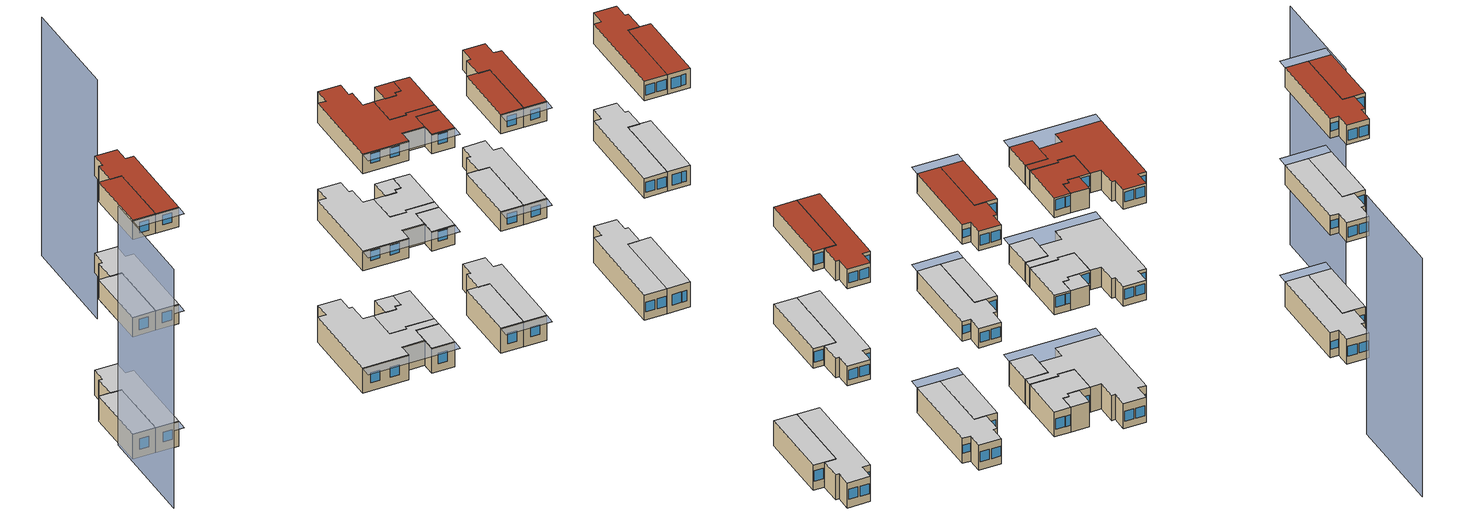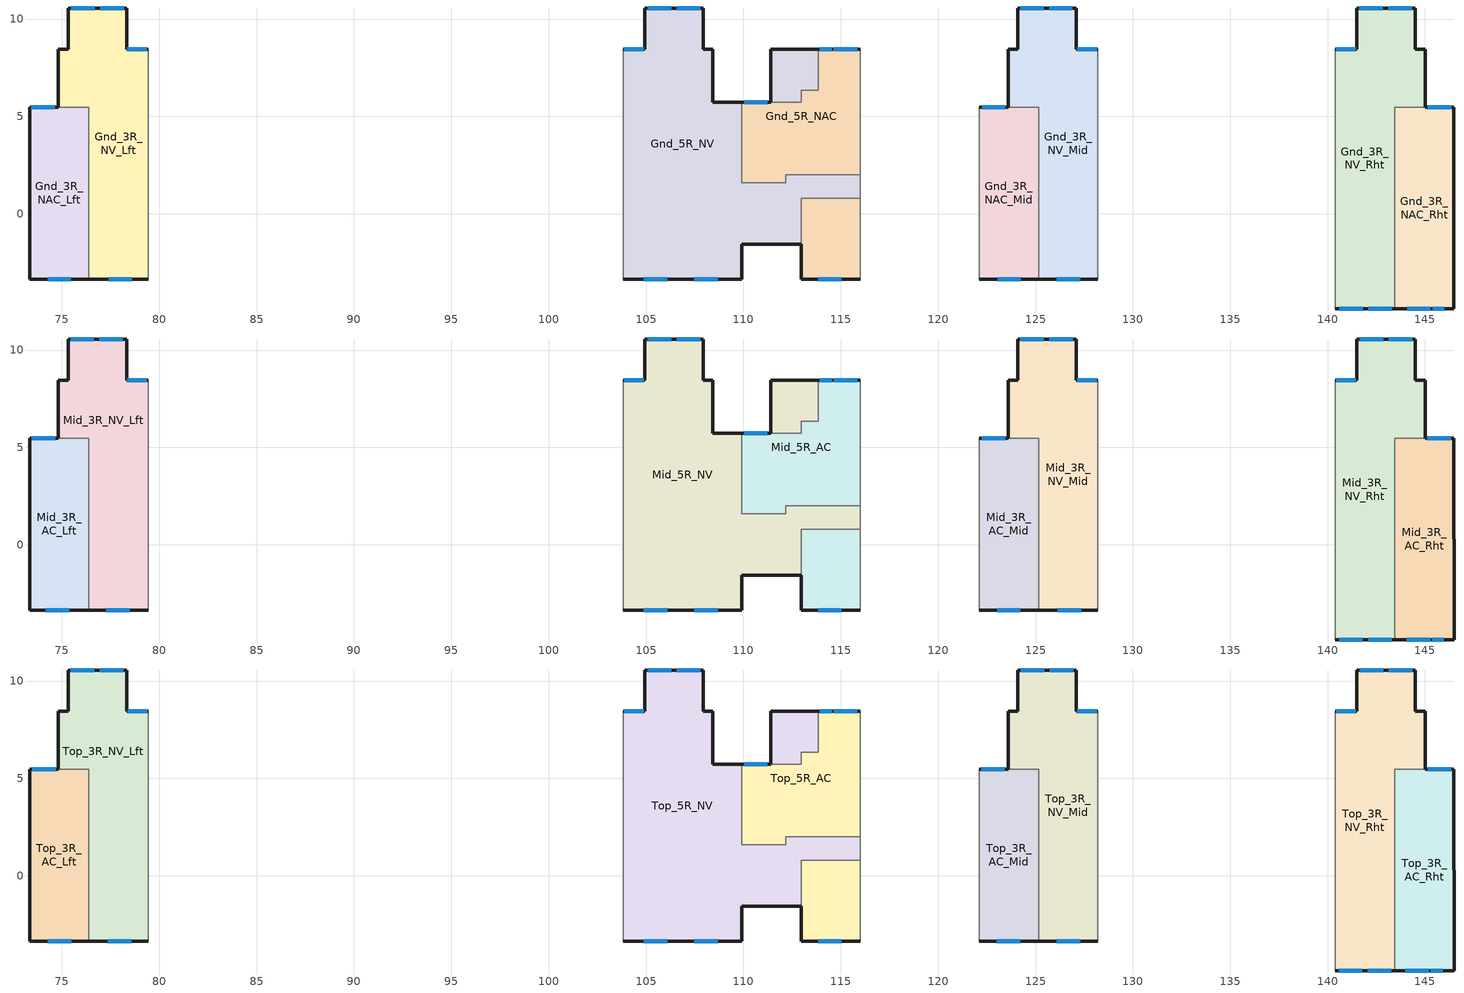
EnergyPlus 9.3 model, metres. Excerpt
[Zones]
Gnd_5R_NAC
 floor ground (Exterior Floor): 116.01,0.79 116.01,-3.36 112.96,-3.36 112.96,0.79 z0; 116.01,8.44 116.01,2.01 112.16,2.01 112.16,1.59 109.92,1.59 109.92,5.73 112.96,5.73 112.96,6.34 113.85,6.34 113.85,8.44 z0
 wall outside (Exterior Wall): 116.01,8.44 113.85,8.44 / 112.96,-1.56 112.96,-3.36 116.01,-3.36 / 111.4,5.73 109.92,5.73 z0:3.6
 wall to Gnd_5R_NV (Interior Wall): 109.92,5.73 109.92,1.59 112.16,1.59 112.16,2.01 116.01,2.01 / 113.85,8.44 113.85,6.34 112.96,6.34 112.96,5.73 111.4,5.73 / 116.01,0.79 112.96,0.79 112.96,-1.56 z0:3.6
 wall adiabatic (Exterior Wall): 116.01,-3.36 116.01,0.79 z0:3.6
 wall adiabatic (Interior Wall): 116.01,2.01 116.01,8.44 z0:3.6
 window (Exterior Window): 113.84,-3.36 115.04,-3.36 z1.11:2.62; 111.23,5.73 110.03,5.73 z0.97:2.48; 114.53,8.44 113.93,8.44 z1.04:2.56; 115.84,8.44 114.64,8.44 z1.03:2.55
 ceiling adiabatic (Interior Ceiling): 109.92,5.73 109.92,1.59 112.16,1.59 112.16,2.01 116.01,2.01 116.01,8.44 113.85,8.44 113.85,6.34 112.96,6.34 112.96,5.73 z3.6; 112.96,0.79 112.96,-3.36 116.01,-3.36 116.01,0.79 z3.6
Gnd_5R_NV
 floor ground (Exterior Floor): 109.92,5.73 109.92,1.59 112.16,1.59 112.16,2.01 116.01,2.01 116.01,0.79 112.96,0.79 112.96,-1.56 109.92,-1.56 109.92,-3.36 103.82,-3.36 103.82,8.44 104.93,8.44 104.93,10.56 107.93,10.56 107.93,8.44 108.43,8.44 108.43,5.73 z0; 113.85,8.44 113.85,6.34 112.96,6.34 112.96,5.73 111.4,5.73 111.4,8.44 z0
 wall outside (Exterior Wall): 109.92,5.73 108.43,5.73 108.43,8.44 107.93,8.44 107.93,10.56 104.93,10.56 104.93,8.44 103.82,8.44 / 103.82,-3.36 109.92,-3.36 109.92,-1.56 112.96,-1.56 / 113.85,8.44 111.4,8.44 111.4,5.73 z0:3.6
 wall adiabatic (Interior Wall): 103.82,8.44 103.82,-3.36 z0:3.6
 wall adiabatic (Exterior Wall): 116.01,0.79 116.01,2.01 z0:3.6
 window (Exterior Window): 104.89,-3.36 106.09,-3.36 z1.14:2.56; 107.48,-3.36 108.68,-3.36 z1.13:2.54; 107.77,10.56 106.57,10.56 z1:2.42; 106.29,10.56 105.09,10.56 z0.99:2.4; 104.87,8.44 103.87,8.44 z1.21:2.34
 ceiling adiabatic (Interior Ceiling): 104.93,10.56 104.93,8.44 103.82,8.44 103.82,-3.36 109.92,-3.36 109.92,-1.56 112.96,-1.56 112.96,0.79 116.01,0.79 116.01,2.01 112.16,2.01 112.16,1.59 109.92,1.59 109.92,5.73 108.43,5.73 108.43,8.44 107.93,8.44 107.93,10.56 z3.6; 111.4,8.44 111.4,5.73 112.96,5.73 112.96,6.34 113.85,6.34 113.85,8.44 z3.6
Gnd_3R_NAC_Rht
 floor ground (Exterior Floor): 146.49,5.48 146.49,-4.88 143.44,-4.88 143.44,5.48 z0
 wall outside (Exterior Wall): 143.44,-4.88 146.49,-4.88 146.49,5.48 145,5.48 z0:3.6
 wall to Gnd_3R_NV_Rht (Interior Wall): 145,5.48 143.44,5.48 143.44,-4.88 z0:3.6
 window (Exterior Window): 145.39,-4.88 145.99,-4.88 z1.04:2.55; 144.08,-4.88 145.28,-4.88 z1.03:2.54; 146.35,5.48 145.15,5.48 z1.27:2.79
 ceiling adiabatic (Interior Ceiling): 143.44,5.48 143.44,-4.88 146.49,-4.88 146.49,5.48 z3.6
Gnd_3R_NV_Rht
 floor ground (Exterior Floor): 144.5,10.56 144.5,8.44 145,8.44 145,5.48 143.44,5.48 143.44,-4.88 140.39,-4.88 140.39,8.44 141.5,8.44 141.5,10.56 z0
 wall outside (Exterior Wall): 140.39,-4.88 143.44,-4.88 / 145,5.48 145,8.44 144.5,8.44 144.5,10.56 141.5,10.56 141.5,8.44 140.39,8.44 z0:3.6
 wall adiabatic (Interior Wall): 140.39,8.44 140.39,-4.88 z0:3.6
 window (Exterior Window): 142.84,10.56 141.64,10.56 z1.19:2.6; 144.32,10.56 143.12,10.56 z1.2:2.62; 140.61,-4.88 141.81,-4.88 z1.12:2.54; 142.09,-4.88 143.29,-4.88 z1.11:2.53; 141.45,8.44 140.45,8.44 z1.51:2.64
 ceiling adiabatic (Interior Ceiling): 141.5,10.56 141.5,8.44 140.39,8.44 140.39,-4.88 143.44,-4.88 143.44,5.48 145,5.48 145,8.44 144.5,8.44 144.5,10.56 z3.6
Gnd_3R_NV_Mid
 floor ground (Exterior Floor): 127.09,10.56 127.09,8.44 128.2,8.44 128.2,-3.36 125.16,-3.36 125.15,5.48 123.59,5.48 123.59,8.44 124.09,8.44 124.09,10.56 z0
 wall outside (Exterior Wall): 125.16,-3.36 128.2,-3.36 / 128.2,8.44 127.09,8.44 127.09,10.56 124.09,10.56 124.09,8.44 123.59,8.44 123.59,5.48 z0:3.6
 wall to Gnd_3R_NAC_Mid (Interior Wall): 123.59,5.48 125.15,5.48 125.16,-3.36 z0:3.6
 wall adiabatic (Interior Wall): 128.2,-3.36 128.2,8.44 z0:3.6
 window (Exterior Window): 126.9,10.56 125.7,10.56 z1.16:2.57; 125.41,10.56 124.21,10.56 z1.14:2.56; 126.09,-3.36 127.29,-3.36 z1.12:2.53; 128.15,8.44 127.15,8.44 z1.45:2.57
 ceiling adiabatic (Interior Ceiling): 124.09,10.56 124.09,8.44 123.59,8.44 123.59,5.48 125.15,5.48 125.16,-3.36 128.2,-3.36 128.2,8.44 127.09,8.44 127.09,10.56 z3.6
Gnd_3R_NAC_Mid
 floor ground (Exterior Floor): 125.15,5.48 125.16,-3.36 122.11,-3.36 122.11,5.48 z0
 wall outside (Exterior Wall): 122.11,-3.36 125.16,-3.36 / 123.59,5.48 122.11,5.48 z0:3.6
 wall adiabatic (Interior Wall): 122.11,5.48 122.11,-3.36 z0:3.6
 window (Exterior Window): 123.05,-3.36 124.25,-3.36 z1.06:2.57; 123.46,5.48 122.26,5.48 z1.06:2.58
 ceiling adiabatic (Interior Ceiling): 122.11,5.48 122.11,-3.36 125.16,-3.36 125.15,5.48 z3.6
Gnd_3R_NAC_Lft
 floor ground (Exterior Floor): 76.39,5.48 76.39,-3.36 73.34,-3.36 73.34,5.48 z0
 wall outside (Exterior Wall): 74.83,5.48 73.34,5.48 73.34,-3.36 76.39,-3.36 z0:3.6
 wall to Gnd_3R_NV_Lft (Interior Wall): 76.39,-3.36 76.39,5.48 74.83,5.48 z0:3.6
 window (Exterior Window): 74.27,-3.36 75.47,-3.36 z1.16:2.67; 74.64,5.48 73.44,5.48 z0.96:2.48
 ceiling adiabatic (Interior Ceiling): 73.34,5.48 73.34,-3.36 76.39,-3.36 76.39,5.48 z3.6
Gnd_3R_NV_Lft
 floor ground (Exterior Floor): 78.33,10.56 78.33,8.44 79.44,8.44 79.44,-3.36 76.39,-3.36 76.39,5.48 74.83,5.48 74.83,8.44 75.33,8.44 75.33,10.56 z0
 wall outside (Exterior Wall): 79.44,8.44 78.33,8.44 78.33,10.56 75.33,10.56 75.33,8.44 74.83,8.44 74.83,5.48 / 76.39,-3.36 79.44,-3.36 z0:3.6
 wall adiabatic (Interior Wall): 79.44,-3.36 79.44,8.44 z0:3.6
 window (Exterior Window): 78.17,10.56 76.97,10.56 z1.13:2.55; 76.68,10.56 75.48,10.56 z1.12:2.53; 77.4,-3.36 78.6,-3.36 z1.21:2.63; 79.36,8.44 78.36,8.44 z1.16:2.29
 ceiling adiabatic (Interior Ceiling): 75.33,10.56 75.33,8.44 74.83,8.44 74.83,5.48 76.39,5.48 76.39,-3.36 79.44,-3.36 79.44,8.44 78.33,8.44 78.33,10.56 z3.6
Mid_5R_AC
 floor adiabatic (Interior Floor): 116.01,8.44 116.01,2.01 112.16,2.01 112.16,1.59 109.92,1.59 109.92,5.73 112.96,5.73 112.96,6.34 113.85,6.34 113.85,8.44 z17.6; 116.01,0.79 116.01,-3.36 112.96,-3.36 112.96,0.79 z17.6
 wall outside (Exterior Wall): 116.01,8.44 113.85,8.44 / 112.96,-1.56 112.96,-3.36 116.01,-3.36 / 111.4,5.73 109.92,5.73 z17.6:20.4
 wall to Mid_5R_NV (Interior Wall): 109.92,5.73 109.92,1.59 112.16,1.59 112.16,2.01 116.01,2.01 / 113.85,8.44 113.85,6.34 112.96,6.34 112.96,5.73 111.4,5.73 / 116.01,0.79 112.96,0.79 112.96,-1.56 z17.6:20.4
 wall adiabatic (Exterior Wall): 116.01,-3.36 116.01,0.79 z17.6:20.4
 wall adiabatic (Interior Wall): 116.01,2.01 116.01,8.44 z17.6:20.4
 window (Exterior Window): 114.53,8.44 113.93,8.44 z18.64:20.16; 115.84,8.44 114.64,8.44 z18.63:20.15; 111.23,5.73 110.03,5.73 z18.57:20.08; 113.84,-3.36 115.04,-3.36 z18.71:20.22
 ceiling adiabatic (Interior Ceiling): 112.96,0.79 112.96,-3.36 116.01,-3.36 116.01,0.79 z20.4; 109.92,5.73 109.92,1.59 112.16,1.59 112.16,2.01 116.01,2.01 116.01,8.44 113.85,8.44 113.85,6.34 112.96,6.34 112.96,5.73 z20.4
Mid_5R_NV
 floor adiabatic (Interior Floor): 109.92,5.73 109.92,1.59 112.16,1.59 112.16,2.01 116.01,2.01 116.01,0.79 112.96,0.79 112.96,-1.56 109.92,-1.56 109.92,-3.36 103.82,-3.36 103.82,8.44 104.93,8.44 104.93,10.56 107.93,10.56 107.93,8.44 108.43,8.44 108.43,5.73 z17.6; 113.85,8.44 113.85,6.34 112.96,6.34 112.96,5.73 111.4,5.73 111.4,8.44 z17.6
 wall outside (Exterior Wall): 109.92,5.73 108.43,5.73 108.43,8.44 107.93,8.44 107.93,10.56 104.93,10.56 104.93,8.44 103.82,8.44 / 103.82,-3.36 109.92,-3.36 109.92,-1.56 112.96,-1.56 / 113.85,8.44 111.4,8.44 111.4,5.73 z17.6:20.4
 wall adiabatic (Interior Wall): 103.82,8.44 103.82,-3.36 z17.6:20.4
 wall adiabatic (Exterior Wall): 116.01,0.79 116.01,2.01 z17.6:20.4
 window (Exterior Window): 104.87,8.44 103.87,8.44 z18.81:19.94; 106.29,10.56 105.09,10.56 z18.59:20; 107.77,10.56 106.57,10.56 z18.6:20.02; 107.48,-3.36 108.68,-3.36 z18.73:20.14; 104.89,-3.36 106.09,-3.36 z18.74:20.16
 ceiling adiabatic (Interior Ceiling): 104.93,10.56 104.93,8.44 103.82,8.44 103.82,-3.36 109.92,-3.36 109.92,-1.56 112.96,-1.56 112.96,0.79 116.01,0.79 116.01,2.01 112.16,2.01 112.16,1.59 109.92,1.59 109.92,5.73 108.43,5.73 108.43,8.44 107.93,8.44 107.93,10.56 z20.4; 111.4,8.44 111.4,5.73 112.96,5.73 112.96,6.34 113.85,6.34 113.85,8.44 z20.4
Mid_3R_AC_Rht
 floor adiabatic (Interior Floor): 146.49,5.48 146.49,-4.88 143.44,-4.88 143.44,5.48 z17.6
 wall outside (Exterior Wall): 143.44,-4.88 146.49,-4.88 146.49,5.48 145,5.48 z17.6:20.4
 wall to Mid_3R_NV_Rht (Interior Wall): 145,5.48 143.44,5.48 143.44,-4.88 z17.6:20.4
 window (Exterior Window): 144.06,-4.88 145.26,-4.88 z18.29:19.8; 145.38,-4.88 145.98,-4.88 z18.3:19.81; 146.32,5.48 145.12,5.48 z18.38:19.89
 ceiling adiabatic (Interior Ceiling): 143.44,5.48 143.44,-4.88 146.49,-4.88 146.49,5.48 z20.4
Mid_3R_AC_Mid
 floor adiabatic (Interior Floor): 125.15,5.48 125.16,-3.36 122.11,-3.36 122.11,5.48 z17.6
 wall outside (Exterior Wall): 123.59,5.48 122.11,5.48 / 122.11,-3.36 125.16,-3.36 z17.6:20.4
 wall to Mid_3R_NV_Mid (Interior Wall): 125.16,-3.36 125.15,5.48 123.59,5.48 z17.6:20.4
 wall adiabatic (Interior Wall): 122.11,5.48 122.11,-3.36 z17.6:20.4
 window (Exterior Window): 123.02,-3.36 124.22,-3.36 z18.3:19.82; 123.44,5.48 122.24,5.48 z18.34:19.85
 ceiling adiabatic (Interior Ceiling): 122.11,5.48 122.11,-3.36 125.16,-3.36 125.15,5.48 z20.4
Mid_3R_NV_Mid
 floor adiabatic (Interior Floor): 127.09,10.56 127.09,8.44 128.2,8.44 128.2,-3.36 125.16,-3.36 125.15,5.48 123.59,5.48 123.59,8.44 124.09,8.44 124.09,10.56 z17.6
 wall outside (Exterior Wall): 128.2,8.44 127.09,8.44 127.09,10.56 124.09,10.56 124.09,8.44 123.59,8.44 123.59,5.48 / 125.16,-3.36 128.2,-3.36 z17.6:20.4
 wall adiabatic (Interior Wall): 128.2,-3.36 128.2,8.44 z17.6:20.4
 window (Exterior Window): 125.43,10.56 124.23,10.56 z18.33:19.75; 126.92,10.56 125.72,10.56 z18.35:19.76; 126.14,-3.36 127.34,-3.36 z18.36:19.78; 128.13,8.44 127.13,8.44 z18.68:19.8
 ceiling adiabatic (Interior Ceiling): 124.09,10.56 124.09,8.44 123.59,8.44 123.59,5.48 125.15,5.48 125.16,-3.36 128.2,-3.36 128.2,8.44 127.09,8.44 127.09,10.56 z20.4
Mid_3R_NV_Rht
 floor adiabatic (Interior Floor): 144.5,10.56 144.5,8.44 145,8.44 145,5.48 143.44,5.48 143.44,-4.88 140.39,-4.88 140.39,8.44 141.5,8.44 141.5,10.56 z17.6
 wall outside (Exterior Wall): 145,5.48 145,8.44 144.5,8.44 144.5,10.56 141.5,10.56 141.5,8.44 140.39,8.44 / 140.39,-4.88 143.44,-4.88 z17.6:20.4
 wall adiabatic (Interior Wall): 140.39,8.44 140.39,-4.88 z17.6:20.4
 window (Exterior Window): 142.85,10.56 141.65,10.56 z18.38:19.8; 144.34,10.56 143.14,10.56 z18.4:19.81; 142.09,-4.88 143.29,-4.88 z18.35:19.76; 140.6,-4.88 141.8,-4.88 z18.36:19.78; 141.44,8.44 140.44,8.44 z18.68:19.8
 ceiling adiabatic (Interior Ceiling): 141.5,10.56 141.5,8.44 140.39,8.44 140.39,-4.88 143.44,-4.88 143.44,5.48 145,5.48 145,8.44 144.5,8.44 144.5,10.56 z20.4
Mid_3R_AC_Lft
 floor adiabatic (Interior Floor): 76.39,5.48 76.39,-3.36 73.34,-3.36 73.34,5.48 z17.6
 wall outside (Exterior Wall): 74.83,5.48 73.34,5.48 73.34,-3.36 76.39,-3.36 z17.6:20.4
 wall to Mid_3R_NV_Lft (Interior Wall): 76.39,-3.36 76.39,5.48 74.83,5.48 z17.6:20.4
 window (Exterior Window): 74.19,-3.36 75.39,-3.36 z18.38:19.89; 74.67,5.48 73.47,5.48 z18.21:19.73
 ceiling adiabatic (Interior Ceiling): 73.34,5.48 73.34,-3.36 76.39,-3.36 76.39,5.48 z20.4
Mid_3R_NV_Lft
 floor adiabatic (Interior Floor): 78.33,10.56 78.33,8.44 79.44,8.44 79.44,-3.36 76.39,-3.36 76.39,5.48 74.83,5.48 74.83,8.44 75.33,8.44 75.33,10.56 z17.6
 wall outside (Exterior Wall): 79.44,8.44 78.33,8.44 78.33,10.56 75.33,10.56 75.33,8.44 74.83,8.44 74.83,5.48 / 76.39,-3.36 79.44,-3.36 z17.6:20.4
 wall adiabatic (Interior Wall): 79.44,-3.36 79.44,8.44 z17.6:20.4
 window (Exterior Window): 78.14,10.56 76.94,10.56 z18.27:19.68; 76.65,10.56 75.45,10.56 z18.25:19.67; 77.29,-3.36 78.49,-3.36 z18.45:19.87; 79.37,8.44 78.37,8.44 z18.53:19.66
 ceiling adiabatic (Interior Ceiling): 75.33,10.56 75.33,8.44 74.83,8.44 74.83,5.48 76.39,5.48 76.39,-3.36 79.44,-3.36 79.44,8.44 78.33,8.44 78.33,10.56 z20.4
Top_5R_NV
 floor adiabatic (Exterior Floor): 109.92,5.73 109.92,1.59 112.16,1.59 112.16,2.01 116.01,2.01 116.01,0.79 112.96,0.79 112.96,-1.56 109.92,-1.56 109.92,-3.36 103.82,-3.36 103.82,8.44 104.93,8.44 104.93,10.56 107.93,10.56 107.93,8.44 108.43,8.44 108.43,5.73 z31.6
 floor adiabatic (Interior Floor): 113.85,8.44 113.85,6.34 112.96,6.34 112.96,5.73 111.4,5.73 111.4,8.44 z31.6
 wall outside (Exterior Wall): 109.92,5.73 108.43,5.73 108.43,8.44 107.93,8.44 107.93,10.56 104.93,10.56 104.93,8.44 103.82,8.44 / 103.82,-3.36 109.92,-3.36 109.92,-1.56 112.96,-1.56 / 113.85,8.44 111.4,8.44 111.4,5.73 z31.6:34.4
 wall adiabatic (Interior Wall): 103.82,8.44 103.82,-3.36 z31.6:34.4
 wall to Top_5R_AC (Interior Wall): 116.01,2.01 112.16,2.01 112.16,1.59 109.92,1.59 109.92,5.73 / 112.96,-1.56 112.96,0.79 116.01,0.79 / 111.4,5.73 112.96,5.73 112.96,6.34 113.85,6.34 113.85,8.44 z31.6:34.4
 wall adiabatic (Exterior Wall): 116.01,0.79 116.01,2.01 z31.6:34.4
 window (Exterior Window): 104.89,-3.36 106.09,-3.36 z32.74:34.16; 107.48,-3.36 108.68,-3.36 z32.73:34.14; 107.77,10.56 106.57,10.56 z32.6:34.02; 106.29,10.56 105.09,10.56 z32.59:34; 104.87,8.44 103.87,8.44 z32.81:33.94
 roof outside (Interior Floor): 104.93,10.56 104.93,8.44 103.82,8.44 103.82,-3.36 109.92,-3.36 109.92,-1.56 112.96,-1.56 112.96,0.79 116.01,0.79 116.01,2.01 112.16,2.01 112.16,1.59 109.92,1.59 109.92,5.73 108.43,5.73 108.43,8.44 107.93,8.44 107.93,10.56 z34.4
 roof outside (Exterior Roof): 111.4,8.44 111.4,5.73 112.96,5.73 112.96,6.34 113.85,6.34 113.85,8.44 z34.4
Top_5R_AC
 floor adiabatic (Interior Floor): 116.01,8.44 116.01,2.01 112.16,2.01 112.16,1.59 109.92,1.59 109.92,5.73 112.96,5.73 112.96,6.34 113.85,6.34 113.85,8.44 z31.6; 116.01,0.79 116.01,-3.36 112.96,-3.36 112.96,0.79 z31.6
 wall outside (Exterior Wall): 116.01,8.44 113.85,8.44 / 112.96,-1.56 112.96,-3.36 116.01,-3.36 / 111.4,5.73 109.92,5.73 z31.6:34.4
 wall adiabatic (Exterior Wall): 116.01,-3.36 116.01,0.79 z31.6:34.4
 wall adiabatic (Interior Wall): 116.01,2.01 116.01,8.44 z31.6:34.4
 window (Exterior Window): 113.84,-3.36 115.04,-3.36 z32.71:34.22; 115.84,8.44 114.64,8.44 z32.63:34.15; 111.23,5.73 110.03,5.73 z32.57:34.08; 114.53,8.44 113.93,8.44 z32.64:34.16
 roof outside (Exterior Roof): 112.96,0.79 112.96,-3.36 116.01,-3.36 116.01,0.79 z34.4; 109.92,5.73 109.92,1.59 112.16,1.59 112.16,2.01 116.01,2.01 116.01,8.44 113.85,8.44 113.85,6.34 112.96,6.34 112.96,5.73 z34.4
Top_3R_AC_Rht
 floor adiabatic (Interior Floor): 146.49,5.48 146.49,-4.88 143.44,-4.88 143.44,5.48 z31.6
 wall outside (Exterior Wall): 143.44,-4.88 146.49,-4.88 146.49,5.48 145,5.48 z31.6:34.4
 wall to Top_3R_NV_Rht (Interior Wall): 145,5.48 143.44,5.48 143.44,-4.88 z31.6:34.4
 window (Exterior Window): 143.99,-4.88 145.19,-4.88 z32.23:33.74; 145.3,-4.88 145.9,-4.88 z32.24:33.75; 146.35,5.48 145.15,5.48 z32.44:33.96
 roof outside (Exterior Roof): 143.44,5.48 143.44,-4.88 146.49,-4.88 146.49,5.48 z34.4
Top_3R_NV_Mid
 floor adiabatic (Interior Floor): 127.09,10.56 127.09,8.44 128.2,8.44 128.2,-3.36 125.16,-3.36 125.15,5.48 123.59,5.48 123.59,8.44 124.09,8.44 124.09,10.56 z31.6
 wall outside (Exterior Wall): 128.2,8.44 127.09,8.44 127.09,10.56 124.09,10.56 124.09,8.44 123.59,8.44 123.59,5.48 / 125.16,-3.36 128.2,-3.36 z31.6:34.4
 wall adiabatic (Interior Wall): 128.2,-3.36 128.2,8.44 z31.6:34.4
 wall to Top_3R_AC_Mid (Interior Wall): 123.59,5.48 125.15,5.48 125.16,-3.36 z31.6:34.4
 window (Exterior Window): 126.93,10.56 125.73,10.56 / 126.09,-3.36 127.29,-3.36 z32.36:33.77; 125.44,10.56 124.24,10.56 z32.35:33.76; 128.14,8.44 127.14,8.44 z32.52:33.64
 roof outside (Exterior Roof): 124.09,10.56 124.09,8.44 123.59,8.44 123.59,5.48 125.15,5.48 125.16,-3.36 128.2,-3.36 128.2,8.44 127.09,8.44 127.09,10.56 z34.4
Top_3R_AC_Lft
 floor adiabatic (Interior Floor): 76.39,5.48 76.39,-3.36 73.34,-3.36 73.34,5.48 z31.6
 wall outside (Exterior Wall): 74.83,5.48 73.34,5.48 73.34,-3.36 76.39,-3.36 z31.6:34.4
 wall to Top_3R_NV_Lft (Interior Wall): 76.39,-3.36 76.39,5.48 74.83,5.48 z31.6:34.4
 window (Exterior Window): 74.68,5.48 73.48,5.48 z32.35:33.86; 74.28,-3.36 75.48,-3.36 z32.33:33.84
 roof outside (Exterior Roof): 73.34,5.48 73.34,-3.36 76.39,-3.36 76.39,5.48 z34.4
Top_3R_AC_Mid
 floor adiabatic (Interior Floor): 125.15,5.48 125.16,-3.36 122.11,-3.36 122.11,5.48 z31.6
 wall outside (Exterior Wall): 123.59,5.48 122.11,5.48 / 122.11,-3.36 125.16,-3.36 z31.6:34.4
 wall adiabatic (Interior Wall): 122.11,5.48 122.11,-3.36 z31.6:34.4
 window (Exterior Window): 123.01,-3.36 124.21,-3.36 z32.34:33.86; 123.41,5.48 122.21,5.48 z32.32:33.83
 roof outside (Exterior Roof): 122.11,5.48 122.11,-3.36 125.16,-3.36 125.15,5.48 z34.4
Top_3R_NV_Rht
 floor adiabatic (Interior Floor): 144.5,10.56 144.5,8.44 145,8.44 145,5.48 143.44,5.48 143.44,-4.88 140.39,-4.88 140.39,8.44 141.5,8.44 141.5,10.56 z31.6
 wall outside (Exterior Wall): 145,5.48 145,8.44 144.5,8.44 144.5,10.56 141.5,10.56 141.5,8.44 140.39,8.44 / 140.39,-4.88 143.44,-4.88 z31.6:34.4
 wall adiabatic (Interior Wall): 140.39,8.44 140.39,-4.88 z31.6:34.4
 window (Exterior Window): 144.35,10.56 143.15,10.56 / 142.07,-4.88 143.27,-4.88 z32.36:33.78; 142.86,10.56 141.66,10.56 z32.35:33.76; 141.45,8.44 140.45,8.44 z32.74:33.86; 140.58,-4.88 141.78,-4.88 z32.38:33.79
 roof outside (Exterior Roof): 141.5,10.56 141.5,8.44 140.39,8.44 140.39,-4.88 143.44,-4.88 143.44,5.48 145,5.48 145,8.44 144.5,8.44 144.5,10.56 z34.4
Top_3R_NV_Lft
 floor adiabatic (Interior Floor): 78.33,10.56 78.33,8.44 79.44,8.44 79.44,-3.36 76.39,-3.36 76.39,5.48 74.83,5.48 74.83,8.44 75.33,8.44 75.33,10.56 z31.6
 wall outside (Exterior Wall): 79.44,8.44 78.33,8.44 78.33,10.56 75.33,10.56 75.33,8.44 74.83,8.44 74.83,5.48 / 76.39,-3.36 79.44,-3.36 z31.6:34.4
 wall adiabatic (Interior Wall): 79.44,-3.36 79.44,8.44 z31.6:34.4
 window (Exterior Window): 78.16,10.56 76.96,10.56 z32.22:33.63; 76.67,10.56 75.47,10.56 z32.2:33.62; 77.35,-3.36 78.55,-3.36 z32.49:33.9; 79.38,8.44 78.38,8.44 z32.6:33.73
 roof outside (Exterior Roof): 75.33,10.56 75.33,8.44 74.83,8.44 74.83,5.48 76.39,5.48 76.39,-3.36 79.44,-3.36 79.44,8.44 78.33,8.44 78.33,10.56 z34.4
shading: 82.74,24.57 82.75,39.17 / 73.15,-14.6 73.15,0 z0:34.4; 103.82,-3.36 103.82,-4.88 116.01,-4.88 116.01,-3.36 112.96,-3.36 112.96,-1.56 109.92,-1.56 109.92,-3.36 z3.6; 103.82,-3.36 103.82,-4.88 116.01,-4.88 116.01,-3.36 112.96,-3.36 112.96,-1.56 109.92,-1.56 109.92,-3.36 z34.4; 103.82,-3.36 103.82,-4.88 116.01,-4.88 116.01,-3.36 112.96,-3.36 112.96,-1.56 109.92,-1.56 109.92,-3.36 z20.4; 128.2,-3.36 128.2,-4.88 122.11,-4.88 122.11,-3.36 z3.6; 79.44,-3.36 79.44,-4.88 73.34,-4.88 73.34,-3.36 z3.6; 128.2,-3.36 128.2,-4.88 122.11,-4.88 122.11,-3.36 z20.4; 79.44,-3.36 79.44,-4.88 73.34,-4.89 73.34,-3.36 z20.4; 128.2,-3.36 128.2,-4.88 122.11,-4.88 122.11,-3.36 z34.4; 79.44,-3.36 79.44,-4.88 73.34,-4.89 73.34,-3.36 z34.4
[Building]
Blk6: North Axis {deg}=351.6; Terrain=Urban; Loads Convergence Tolerance Value {W}=0.04; Temperature Convergence Tolerance Value {deltaC}=0.4; Solar Distribution=FullExterior; Maximum Number of Warmup Days=25
[Site:Location]
Singapore: Latitude {deg}=1.3; Longitude {deg}=103.8; Time Zone {hr}=8; Elevation {m}=6
[Site:GroundTemperature:BuildingSurface]
18, 18, 18, 18, 24, 24.3, 24, 18, 18, 18, 18, 18
[Material] Roughness=MediumRough
Name | Thickness {m} | Conductivity {W/m-K} | Density {kg/m3} | Specific Heat {J/kg-K} | Thermal Absorptance | Solar Absorptance | Visible Absorptance
M11 100mm lightweight concrete | 0.1016 | 0.53 | 1280 | 840 | 0.9 | 0.5 | 0.5
M15 150mm heavyweight concrete | 0.15 | 1.95 | 2240 | 900 | 0.9 | 0.7 | 0.7
Roof concrete | 0.15 | 1.442 | 2240 | 900
Cement plaster | 0.005 | 0.533 | 1280 | 840
Ferrocement | 0.03 | 0.836 | 1280 | 900
Polyethylene | 0.075 | 0.024 | 24 | 303
[Material:AirGap]
F05 Ceiling air space resistance: Thermal Resistance {m2-K/W}=0.18
[WindowMaterial:Glazing]
Clear 6mm: Optical Data Type=SpectralAverage; Thickness {m}=0.006; Solar Transmittance at Normal Incidence=0.837; Front Side Solar Reflectance at Normal Incidence=0.075; Back Side Solar Reflectance at Normal Incidence=0.075; Visible Transmittance at Normal Incidence=0.898; Front Side Visible Reflectance at Normal Incidence=0.081; Back Side Visible Reflectance at Normal Incidence=0.081; Infrared Transmittance at Normal Incidence=0; Front Side Infrared Hemispherical Emissivity=0.84; Back Side Infrared Hemispherical Emissivity=0.84; Conductivity {W/m-K}=0.9
[Construction]
Exterior Window: Clear 6mm
Interior Ceiling; Interior Floor; Exterior Floor: M15 150mm heavyweight concrete
Interior Wall: M11 100mm lightweight concrete
Exterior Roof: Ferrocement, F05 Ceiling air space resistance, Roof concrete, Cement plaster
Exterior Wall: M15 150mm heavyweight concrete, Polyethylene, Cement plaster
[Zone]
Name | Multiplier | Floor Area {m2}
Gnd_5R_NAC; Top_5R_AC; Mid_5R_AC | 3 | 43
Gnd_5R_NV; Top_5R_NV; Mid_5R_NV | 3 | 94
Gnd_3R_NAC_Rht; Mid_3R_AC_Rht; Top_3R_AC_Rht | 1 | 32
Gnd_3R_NV_Rht; Mid_3R_NV_Rht; Top_3R_NV_Rht | 1 | 52
Gnd_3R_NV_Mid; Mid_3R_NV_Mid; Top_3R_NV_Mid | 4 | 47
Gnd_3R_NAC_Mid; Mid_3R_AC_Mid; Top_3R_AC_Mid | 4 | 27
Gnd_3R_NAC_Lft; Mid_3R_AC_Lft; Top_3R_AC_Lft | 1 | 27
Gnd_3R_NV_Lft; Mid_3R_NV_Lft; Top_3R_NV_Lft | 1 | 47
[ZoneList]
AC Zones: Top_3R_AC_Rht, Mid_3R_AC_Mid, Mid_5R_AC, Mid_3R_AC_Rht, Top_5R_AC, Top_3R_AC_Lft, Top_3R_AC_Mid, Mid_3R_AC_Lft
[ZoneVentilation:DesignFlowRate]
Natural Ventilation: Zone or ZoneList=AC Zones; Schedule=Ventilation Schedule; Design Flow Rate Calculation Method=AirChanges/Hour; Air Changes per Hour {1/hr}=53; Ventilation Type=Natural; Fan Total Efficiency=1; Constant Term Coefficient=1; Minimum Indoor Temperature {C}=20; Maximum Indoor Temperature {C}=40; Delta Temperature {deltaC}=-100; Minimum Outdoor Temperature {C}=23; Maximum Outdoor Temperature {C}=34; Maximum Wind Speed {m/s}=9
[HVACTemplate:Thermostat] Constant Heating Setpoint {C}=0
Name | Cooling Setpoint Schedule | Constant Cooling Setpoint {C}
AC zones | Cooling Setpoint Schedule
Non-AC zones |  | 50
[HVACTemplate:Zone:IdealLoadsAirSystem] Template Thermostat=AC zones; Maximum Heating Supply Air Temperature {C}=50; Minimum Cooling Supply Air Temperature {C}=13; Maximum Heating Supply Air Humidity Ratio {kgWater/kgDryAir}=0.0156; Minimum Cooling Supply Air Humidity Ratio {kgWater/kgDryAir}=0.0077; Heating Limit=NoLimit; Cooling Limit=NoLimit; Dehumidification Control Type=ConstantSensibleHeatRatio; Cooling Sensible Heat Ratio=0.6; Humidification Control Type=None; Humidification Setpoint {percent}=30; Outdoor Air Method=None; Outdoor Air Flow Rate per Person {m3/s}=0.00944; Demand Controlled Ventilation Type=None; Outdoor Air Economizer Type=NoEconomizer; Heat Recovery Type=None; Sensible Heat Recovery Effectiveness=0.7; Latent Heat Recovery Effectiveness=0.65
Top_5R_AC; Top_3R_AC_Rht; Top_3R_AC_Mid; Top_3R_AC_Lft; Mid_5R_AC; Mid_3R_AC_Rht; Mid_3R_AC_Mid; Mid_3R_AC_Lft
[Schedule:Compact]
Cooling Setpoint Schedule: Through: 12/31, For: Weekdays, Until: 06:00, 25, Until: 23:30, 100, Until: 24:00, 25, For: Weekends, Until: 06:00, 25, Until: 23:30, 100, Until: 24:00, 25
Ventilation Schedule: Through: 12/31, For: Weekdays, Until: 06:00, 0, Until: 23:30, 1, Until: 24:00, 0, For: Weekends, Until: 06:50, 0, Until: 23:30, 1, Until: 24:00, 0
